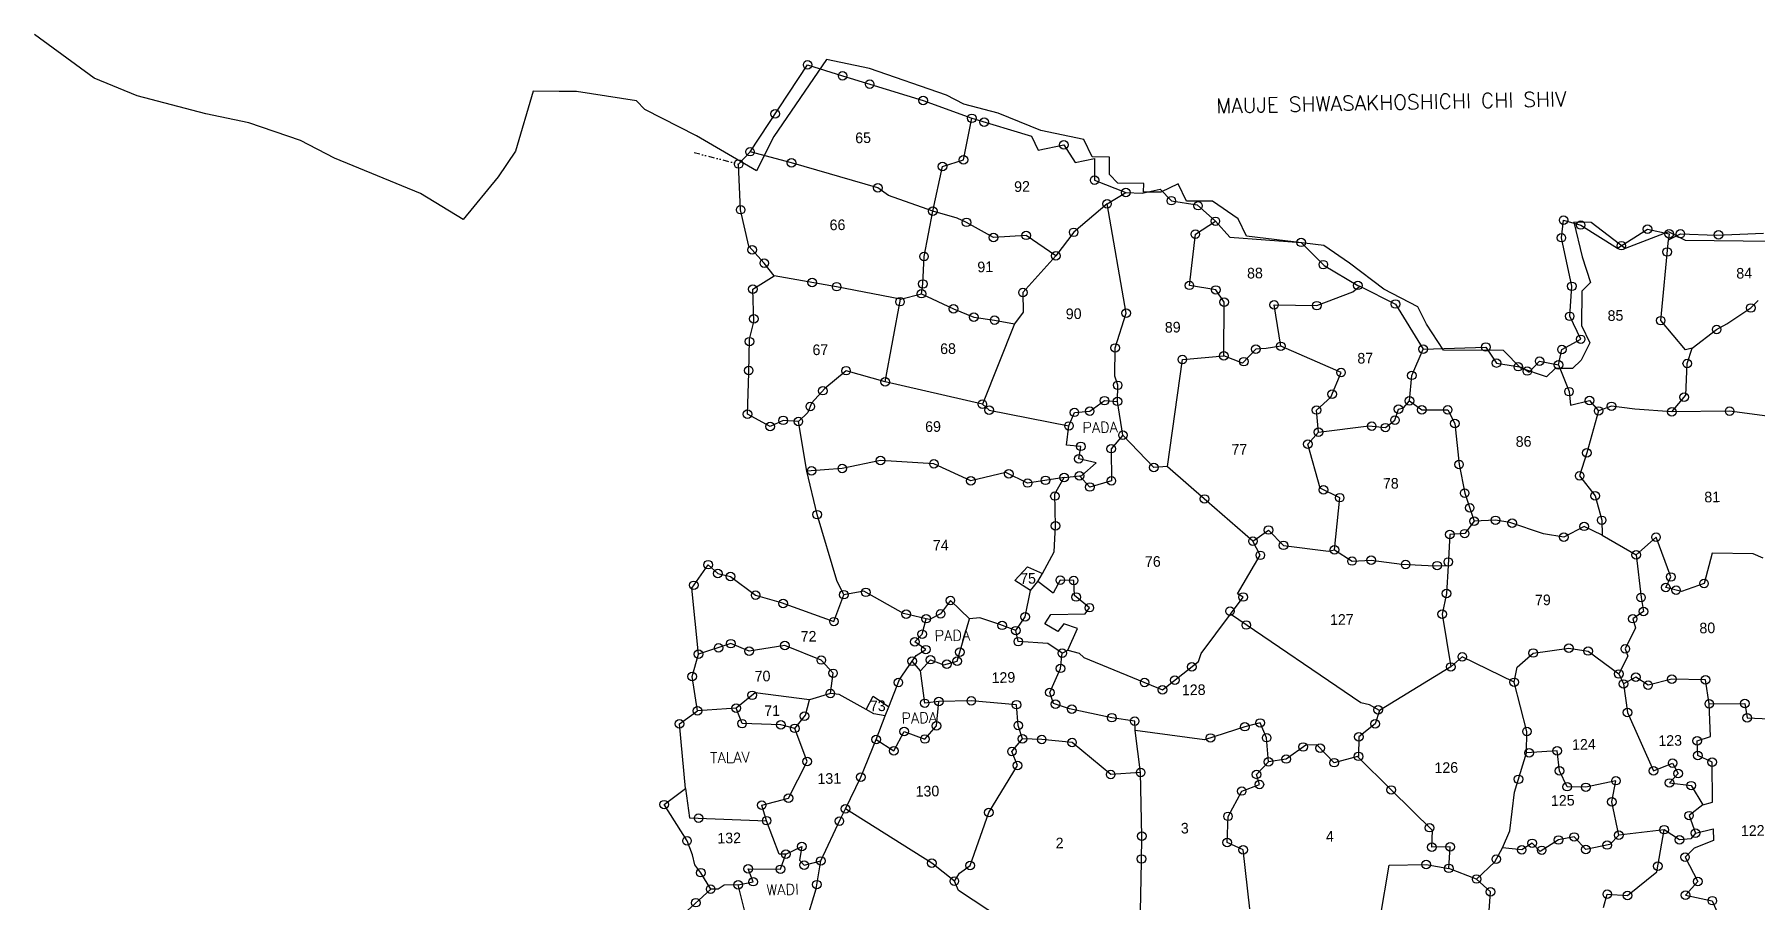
# Model space of a CAD drawing. Header units: metres. Extents: x 288765 to 291200, y 2086247 to 2088874.
# Drawn here: x 288771 to 290241, y 2087087 to 2087827 of the extents above; entities that cross this region are included whole.
import ezdxf
from ezdxf.enums import TextEntityAlignment as Align

# ---------------------------------------------------------------- set-up
doc = ezdxf.new("R2010")
doc.units = ezdxf.units.M
doc.linetypes.add('DIVIDE', pattern=[1.25, 0.5, -0.25, 0, -0.25, 0, -0.25])
for name, color, linetype in [('OFF', 1, 'Continuous'), ('POLY_PARCEL', 6, 'Continuous'), ('POLY_WATER', 4, 'Continuous'), ('TEXT_MAPIN', 7, 'Continuous'), ('TEXT_MAPOUT', 7, 'Continuous'), ('TEXT_PARCEL', 7, 'Continuous'), ('V_BOUND_LINE', 7, 'Continuous'), ('V_DIVIDE_LINE', 7, 'DIVIDE'), ('VILLAGE BOUNDRY', 15, 'Continuous')]:
    doc.layers.add(name, color=color, linetype=linetype)
doc.styles.get("Standard").update_dxf_attribs({"font": 'simplex.shx'})
doc.styles.add('TEXT_MAP', font='')
doc.styles.get('TEXT_MAP').set_extended_font_data('Kruti Dev 050')

msp = doc.modelspace()

# ---------------------------------------------------------------- linework, layer by layer
for centre in [(289430.9, 2087800.7), (289460.8, 2087791.4), (289483.9, 2087784.3), (289403.2, 2087759), (289529.5, 2087770.4), (289571.1, 2087755.1), (289581.7, 2087751.9), (289649.7, 2087732.4), (289372, 2087716.1), (289381.7, 2087726.6), (289417.2, 2087717.1), (289564, 2087719.6), (289546.1, 2087713.9), (289676, 2087702.4), (289490.9, 2087695.8), (289702.7, 2087691.7), (289373.7, 2087677.1), (289537.8, 2087675.8), (289686.6, 2087682.1), (289741.5, 2087684.8), (289764.3, 2087680.5), (289566.5, 2087666.3), (289658.1, 2087657.8), (289762, 2087656.2), (289779.1, 2087667.2), (290076.5, 2087668.1), (290091.1, 2087664), (290148.1, 2087660.4), (290166.7, 2087656.5), (290176.2, 2087656.6), (289383.5, 2087642.9), (289589.6, 2087653.4), (289617.6, 2087655.2), (289852.4, 2087649.2), (290074.6, 2087653.2), (290125.8, 2087646.4), (290208.8, 2087655.6), (289393.9, 2087631.5), (289530.3, 2087637.1), (289642.9, 2087637.8), (289871.3, 2087630.2), (290165, 2087641), (289434.8, 2087615), (289529.2, 2087613.7), (289756.9, 2087612.5), (289900.7, 2087612.5), (289384.1, 2087609.3), (289455.7, 2087611.4), (289509.8, 2087598.6), (289528.1, 2087605.4), (289614.8, 2087606.4), (289779.5, 2087608.6), (289786.6, 2087598.2), (290083.5, 2087611.7), (289385, 2087583.9), (289555.5, 2087592.5), (289572.9, 2087585.4), (289590.6, 2087582.9), (289703, 2087588.7), (289829.2, 2087595.9), (289865.7, 2087595.2), (289932.9, 2087596.6), (290081.7, 2087586.1), (290236.3, 2087593.2), (290159.4, 2087582.4), (290207.2, 2087574.9), (289381.3, 2087564.5), (289693.5, 2087559.1), (289813.7, 2087558), (289835, 2087560.5), (289956.6, 2087558), (290010, 2087559.9), (290075.1, 2087557.7), (290091.1, 2087566.5), (289380.6, 2087539.9), (289463.7, 2087539.7), (289750.9, 2087549.3), (289786.3, 2087552.4), (289803.5, 2087547.4), (290019.2, 2087546.2), (290037.8, 2087543.1), (290045.5, 2087539.4), (290056, 2087547.9), (290072.2, 2087544.6), (290182.1, 2087545.8), (289497.2, 2087530.1), (289695.7, 2087527.2), (289886.4, 2087538.2), (289946.9, 2087535.7), (289433.2, 2087509.2), (289443.8, 2087522.6), (289580.1, 2087511.2), (289684.4, 2087514.1), (289695.6, 2087513.5), (289878.9, 2087519.7), (289944.8, 2087514), (290081.1, 2087521.8), (290098.6, 2087514.2), (290117.4, 2087509.3), (290179.5, 2087517.1), (289379.5, 2087502.5), (289410.1, 2087497.3), (289423, 2087496.3), (289586, 2087506), (289658.7, 2087504.1), (289671.8, 2087505.2), (289865.4, 2087506.1), (289932.5, 2087497.4), (289935.5, 2087506.9), (289955.5, 2087506.2), (289977.5, 2087506.3), (289983.6, 2087494.7), (290106.4, 2087505.3), (290169, 2087504.6), (290218.3, 2087505.1), (289399, 2087492.1), (289654.1, 2087492.5), (289700.2, 2087484.6), (289867.2, 2087487.3), (289912.6, 2087492.4), (289924.3, 2087491.1), (289664.3, 2087475.1), (289690.2, 2087473.1), (289858, 2087477), (290096.3, 2087469.6), (289434.3, 2087454.2), (289460.5, 2087456.2), (289493.2, 2087463), (289538.8, 2087460.2), (289602.7, 2087451.6), (289662.4, 2087464.4), (289726.5, 2087457), (289987.2, 2087459.7), (289570.3, 2087445.7), (289618.8, 2087443.8), (289634, 2087446.1), (289650, 2087448.5), (289663, 2087449.9), (289671.9, 2087440.4), (289690.3, 2087445.7), (289871.4, 2087437.9), (290090.2, 2087449.9), (289642.1, 2087432.7), (289769.9, 2087430.2), (289885.3, 2087431.3), (289992, 2087435.2), (289996.3, 2087422.6), (290103.5, 2087432.8), (289439, 2087416.8), (289642.6, 2087407.2), (290000.1, 2087411.2), (290018.3, 2087412), (290032.5, 2087409.5), (290094.1, 2087406.8), (290109, 2087412), (289811.2, 2087394.2), (289824.5, 2087403.7), (289979.4, 2087399.9), (289992, 2087400.6), (290076.6, 2087397.6), (290155.4, 2087397.6), (289817.5, 2087382.1), (289837.3, 2087390.6), (289880.8, 2087386.8), (289895.8, 2087377.2), (289912.1, 2087377.9), (290138.5, 2087382.5), (289346, 2087374.1), (289354.3, 2087366.6), (289365.1, 2087364.1), (289941.6, 2087374.3), (289968.6, 2087373.3), (289978, 2087376.4), (290168, 2087363.6), (289333.8, 2087356.5), (289386.5, 2087348), (289461.9, 2087348.5), (289480.6, 2087350.5), (289646.7, 2087360.8), (289658.1, 2087360.6), (289976.4, 2087349.5), (290163.7, 2087354.6), (290172.5, 2087352.4), (290196.4, 2087358), (289410, 2087341), (289552.8, 2087343.5), (289660.3, 2087346.5), (289671.5, 2087337.4), (289791.6, 2087334.5), (289802.9, 2087346.5), (290142.6, 2087346.1), (290144.8, 2087334.2), (289453.4, 2087325.5), (289515, 2087331.9), (289532.1, 2087328), (289544.5, 2087332.2), (289597, 2087322.3), (289608.7, 2087317.8), (289616.7, 2087329.5), (289805.5, 2087322.6), (289972.7, 2087331.8), (290135.5, 2087328), (289354.9, 2087303.2), (289365.4, 2087306.7), (289411.5, 2087305.1), (289522.4, 2087308.2), (289528.8, 2087314.7), (289610.8, 2087308.4), (289337.7, 2087297.7), (289381, 2087300.3), (289442.6, 2087292.7), (289520.2, 2087291.8), (289531.8, 2087301.6), (289535.8, 2087293), (289549.7, 2087289.2), (289558.6, 2087291.7), (289560.8, 2087299.4), (289648.4, 2087298.5), (289990, 2087295.5), (290050.5, 2087298.7), (290080.9, 2087302.8), (290097.4, 2087300.4), (290129.2, 2087302.3), (289332.3, 2087278.7), (289452.6, 2087281.4), (289646.8, 2087285.6), (289744.4, 2087275.5), (289759, 2087286.9), (289980.2, 2087286.8), (290034.2, 2087273.7), (290123.7, 2087280.8), (290138.2, 2087278.1), (290169, 2087276.3), (290197.6, 2087275.8), (289383.6, 2087262.6), (289450.3, 2087264.2), (289508.4, 2087273.6), (289637.8, 2087265.1), (289718.7, 2087273.6), (289734, 2087267.3), (290127.6, 2087272.3), (290148.6, 2087271.3), (289336.9, 2087249.3), (289369.9, 2087251.7), (289428.3, 2087244.8), (289530.9, 2087255.8), (289542.9, 2087257.3), (289570.7, 2087257.8), (289609.3, 2087254.6), (289642.6, 2087255.1), (289656.6, 2087250.8), (289918.1, 2087250.2), (290131.1, 2087248), (290200.9, 2087255.3), (290231.3, 2087255.6), (289321.4, 2087238.2), (289374.9, 2087238.4), (289408, 2087237.4), (289419.9, 2087234.4), (289513.3, 2087231.8), (289540.9, 2087236.6), (289610.8, 2087236.9), (289690.7, 2087243.5), (289710.2, 2087240.6), (289804.2, 2087235.8), (289817.3, 2087239), (289915.6, 2087238.3), (290045.2, 2087231.8), (290233.3, 2087243.3), (289489.4, 2087224.9), (289504.5, 2087215.3), (289531.1, 2087225.3), (289614.4, 2087225.5), (289630.8, 2087224.9), (289656.7, 2087222.4), (289775, 2087226.2), (289822.9, 2087226.4), (289854.1, 2087218.5), (289868.6, 2087217.4), (289901.7, 2087227.2), (290071, 2087215.3), (290190.5, 2087223.7), (289430.5, 2087206.1), (289605.4, 2087214.7), (289610.1, 2087202.6), (289824.5, 2087205.9), (289839.6, 2087208.2), (289880.5, 2087205.1), (289901.4, 2087210.5), (290047.1, 2087213.5), (290169.6, 2087204.7), (290191.2, 2087211.3), (290203.3, 2087205.6), (289476.3, 2087192.7), (289689.7, 2087195), (289715.3, 2087196.8), (289814.2, 2087195.1), (289816.7, 2087186.5), (290038, 2087190.9), (290072.9, 2087198.1), (290121.2, 2087189.7), (290153.2, 2087198.1), (290166.9, 2087187.8), (290174.3, 2087195.8), (290185.4, 2087185.5), (289414.5, 2087174.8), (289801.6, 2087180.9), (289929.2, 2087181.8), (290079.5, 2087184.6), (290095.5, 2087184.1), (290117.7, 2087171.7), (289308.4, 2087169.3), (289337.8, 2087157.8), (289391.7, 2087168.8), (289463.2, 2087165.7), (289585.7, 2087162.5), (289789.9, 2087159.3), (290183.6, 2087159.9), (289395.9, 2087155.6), (289458, 2087155.2), (289716.3, 2087142.3), (289962, 2087149.6), (290085.5, 2087141.7), (290123.7, 2087143.3), (290162.3, 2087147.9), (290189.2, 2087144.9), (289327.9, 2087138.3), (289412.3, 2087127), (289425.9, 2087133.5), (289789.1, 2087136.9), (289802.8, 2087130.7), (289964, 2087132.9), (289979.6, 2087133.2), (290040.7, 2087130.7), (290049.6, 2087136.3), (290057.8, 2087130.3), (290072.2, 2087139.1), (290095.5, 2087131), (290113.7, 2087134.8), (290175.4, 2087139.2), (289380.2, 2087114.5), (289407.7, 2087114.1), (289427.9, 2087117.6), (289442.1, 2087121.2), (289536.9, 2087119.3), (289569.7, 2087117.3), (289716.1, 2087122.9), (289959.1, 2087118.1), (289978.4, 2087114.9), (290019, 2087122.7), (290156.9, 2087116.8), (290180.2, 2087124.5), (289339.7, 2087111.2), (289371.6, 2087100.9), (289384.4, 2087103.5), (289438.8, 2087101), (289556.2, 2087103.9), (290002.2, 2087105.8), (290191.2, 2087103.6), (289335.4, 2087085.6), (289348.1, 2087097.2), (290014.1, 2087094.8), (290113.8, 2087092.8), (290131.1, 2087091.7), (290180.5, 2087092.1), (290203.5, 2087087.3)]:
    msp.add_circle(centre, 3.65)
at = {"layer": 'OFF'}
msp.add_line((289653, 2087301), (289661.4, 2087319.5), dxfattribs=at)
at = {"layer": 'POLY_PARCEL'}
for p, q in [((289564, 2087719.6), (289571.1, 2087755.1)), ((289417.2, 2087717.1), (289381.7, 2087726.6)), ((289546.1, 2087713.9), (289564, 2087719.6)), ((289490.9, 2087695.8), (289417.2, 2087717.1)), ((289537.8, 2087675.8), (289546.1, 2087713.9)), ((289500.1, 2087689.1), (289490.9, 2087695.8)), ((289686.6, 2087682.1), (289702.7, 2087691.7)), ((289537.8, 2087675.8), (289500.1, 2087689.1)), ((289530.3, 2087637.1), (289537.8, 2087675.8)), ((289558.7, 2087670), (289537.8, 2087675.8)), ((289686.6, 2087682.1), (289658.1, 2087657.8)), ((289703, 2087588.7), (289686.6, 2087682.1)), ((289566.5, 2087666.3), (289558.7, 2087670)), ((289589.6, 2087653.4), (289566.5, 2087666.3)), ((289762, 2087656.2), (289779.1, 2087667.2)), ((289617.6, 2087655.2), (289589.6, 2087653.4)), ((289642.9, 2087637.8), (289617.6, 2087655.2)), ((289658.1, 2087657.8), (289642.9, 2087637.8)), ((289756.9, 2087612.5), (289762, 2087656.2)), ((290159.4, 2087582.4), (290166, 2087651.3)), ((289529.2, 2087613.7), (289530.3, 2087637.1)), ((289642.9, 2087637.8), (289614.8, 2087606.4)), ((289455.7, 2087611.4), (289402.2, 2087620.7)), ((289510.1, 2087600.6), (289455.7, 2087611.4)), ((289510.1, 2087600.6), (289528.1, 2087605.4)), ((289528.1, 2087605.4), (289529.2, 2087613.7)), ((289528.1, 2087605.4), (289555.5, 2087592.5)), ((289614.8, 2087606.4), (289615.1, 2087589.6)), ((289779.5, 2087608.6), (289756.9, 2087612.5)), ((289786.6, 2087598.2), (289779.5, 2087608.6)), ((289865.7, 2087595.2), (289896.6, 2087607)), ((289896.6, 2087607), (289902.4, 2087611.7)), ((289497.2, 2087530.1), (289510.1, 2087600.6)), ((289555.5, 2087592.5), (289572.9, 2087585.4)), ((289615.1, 2087589.6), (289607.5, 2087579.8)), ((289693.5, 2087559.1), (289703, 2087588.7)), ((289786.3, 2087552.4), (289786.6, 2087598.2)), ((289835, 2087560.5), (289829.2, 2087595.9)), ((289829.2, 2087595.9), (289865.7, 2087595.2)), ((290216, 2087579.7), (290236.3, 2087593.2)), ((290236.3, 2087593.2), (290242.5, 2087599.7)), ((289572.9, 2087585.4), (289590.6, 2087582.9)), ((289607.5, 2087579.8), (289580.1, 2087511.2)), ((289590.6, 2087582.9), (289607.5, 2087579.8)), ((290180.6, 2087557.5), (290159.4, 2087582.4)), ((290186.4, 2087558.9), (290207.2, 2087574.9)), ((290207.2, 2087574.9), (290216, 2087579.7)), ((289693.2, 2087535), (289693.5, 2087559.1)), ((289813.7, 2087558), (289802.4, 2087546.2)), ((289822.4, 2087558.5), (289813.7, 2087558)), ((289835, 2087560.5), (289822.4, 2087558.5)), ((289886.4, 2087538.2), (289835, 2087560.5)), ((289946.9, 2087535.7), (289956.6, 2087558)), ((290186.4, 2087558.9), (290180.6, 2087557.5)), ((290182.1, 2087545.8), (290186.4, 2087558.9)), ((289738.3, 2087457.8), (289750.9, 2087549.3)), ((289750.9, 2087549.3), (289786.3, 2087552.4)), ((289802.4, 2087546.2), (289786.3, 2087552.4)), ((290072.2, 2087544.6), (290081.1, 2087521.8)), ((290180.9, 2087518.8), (290182.1, 2087545.8)), ((289463.7, 2087539.7), (289445.5, 2087524.5)), ((289497.2, 2087530.1), (289463.7, 2087539.7)), ((289580.1, 2087511.2), (289497.2, 2087530.1)), ((289695.7, 2087527.2), (289693.2, 2087535)), ((289877.8, 2087517), (289886.4, 2087538.2)), ((289944.8, 2087514), (289946.9, 2087535.7)), ((289445.5, 2087524.5), (289434.3, 2087512)), ((289671.8, 2087505.2), (289684.4, 2087514.1)), ((289684.4, 2087514.1), (289695.6, 2087513.5)), ((289695.6, 2087513.5), (289695.7, 2087527.2)), ((289700.2, 2087484.6), (289695.6, 2087513.5)), ((289865.4, 2087506.1), (289877.8, 2087517)), ((289939.8, 2087508.1), (289944.8, 2087514)), ((289944.8, 2087514), (289955.5, 2087506.2)), ((290081.1, 2087521.8), (290082.4, 2087510.2)), ((290082.4, 2087510.2), (290098.6, 2087514.2)), ((290098.6, 2087514.2), (290106.4, 2087505.3)), ((290169, 2087504.6), (290180.9, 2087518.8)), ((289431.2, 2087504.1), (289423, 2087496.3)), ((289434.3, 2087512), (289431.2, 2087504.1)), ((289580.1, 2087511.2), (289586, 2087506)), ((289586, 2087506), (289654.1, 2087492.5)), ((289654.1, 2087492.5), (289658.7, 2087504.1)), ((289658.7, 2087504.1), (289671.8, 2087505.2)), ((289867.2, 2087487.3), (289865.4, 2087506.1)), ((289932.5, 2087497.4), (289935.5, 2087506.9)), ((289935.5, 2087506.9), (289939.8, 2087508.1)), ((289955.5, 2087506.2), (289977.5, 2087506.3)), ((289977.5, 2087506.3), (289983.6, 2087494.7)), ((290106.4, 2087505.3), (290096.3, 2087469.6)), ((290117.4, 2087509.3), (290106.4, 2087505.3)), ((290137.2, 2087506.8), (290117.4, 2087509.3)), ((290169, 2087504.6), (290137.2, 2087506.8)), ((290218.3, 2087505.1), (290169, 2087504.6)), ((290258.9, 2087499.6), (290218.3, 2087505.1)), ((289651.9, 2087476.1), (289654.1, 2087492.5)), ((289700.2, 2087484.6), (289690.2, 2087473.1)), ((289726.5, 2087457), (289700.2, 2087484.6)), ((289858, 2087477), (289867.2, 2087487.3)), ((289867.2, 2087487.3), (289910.1, 2087492.7)), ((289910.1, 2087492.7), (289924.3, 2087491.1)), ((289924.3, 2087491.1), (289932.5, 2087497.4)), ((289983.6, 2087494.7), (289987.2, 2087459.7)), ((289664.3, 2087475.1), (289651.9, 2087476.1)), ((289662.4, 2087464.4), (289664.3, 2087475.1)), ((289690.2, 2087473.1), (289690.3, 2087445.7)), ((289868.5, 2087439.3), (289858, 2087477)), ((290096.3, 2087469.6), (290090.2, 2087449.9)), ((289460.5, 2087456.2), (289430.2, 2087453.8)), ((289493.2, 2087463), (289460.5, 2087456.2)), ((289538.8, 2087460.2), (289493.2, 2087463)), ((289570.3, 2087445.7), (289538.8, 2087460.2)), ((289677.3, 2087461), (289662.4, 2087464.4)), ((289665.2, 2087450.1), (289677.3, 2087461)), ((289738.3, 2087457.8), (289726.5, 2087457)), ((289738.3, 2087457.5), (289738.3, 2087457.8)), ((289771.9, 2087428.4), (289738.3, 2087457.5)), ((289987.2, 2087459.7), (289992, 2087435.2)), ((289600.1, 2087452.8), (289570.3, 2087445.7)), ((289618.8, 2087443.8), (289600.1, 2087452.8)), ((289650, 2087448.5), (289618.8, 2087443.8)), ((289642.1, 2087434.7), (289650, 2087448.5)), ((289650, 2087448.5), (289663, 2087449.9)), ((289663, 2087449.9), (289665.2, 2087450.1)), ((289671.9, 2087440.4), (289663, 2087449.9)), ((289690.3, 2087445.7), (289671.9, 2087440.4)), ((289885.3, 2087431.3), (289868.5, 2087439.3)), ((290090.2, 2087449.9), (290103.5, 2087432.8)), ((289642.6, 2087407.2), (289642.1, 2087434.7)), ((289811.2, 2087394.2), (289771.9, 2087428.4)), ((289880.8, 2087386.8), (289885.3, 2087431.3)), ((289992, 2087435.2), (290000.1, 2087411.2)), ((290103.5, 2087432.8), (290109, 2087412)), ((290000.1, 2087411.2), (289992, 2087400.6)), ((290018.3, 2087412), (290000.1, 2087411.2)), ((290030.7, 2087410.1), (290018.3, 2087412)), ((290059.2, 2087400.4), (290030.7, 2087410.1)), ((290109, 2087412), (290109.3, 2087399.3)), ((289641.4, 2087385), (289642.6, 2087407.2)), ((289811.2, 2087394.2), (289824.5, 2087403.7)), ((289824.5, 2087403.7), (289837.3, 2087390.6)), ((289979.4, 2087399.9), (289977.8, 2087373.5)), ((289992, 2087400.6), (289979.4, 2087399.9)), ((290076.6, 2087397.6), (290059.2, 2087400.4)), ((290094.1, 2087406.8), (290076.6, 2087397.6)), ((290109.3, 2087399.3), (290094.1, 2087406.8)), ((290109.3, 2087399.3), (290138.5, 2087382.5)), ((290155.4, 2087397.6), (290138.5, 2087382.5)), ((290168, 2087363.6), (290155.4, 2087397.6)), ((289631.4, 2087366.7), (289641.4, 2087385)), ((289798.1, 2087349.2), (289817.5, 2087382.1)), ((289817.5, 2087382.1), (289811.2, 2087394.2)), ((289837.3, 2087390.6), (289875.7, 2087385.6)), ((289875.7, 2087385.6), (289880.8, 2087386.8)), ((289880.8, 2087386.8), (289895.8, 2087377.2)), ((290138.5, 2087382.5), (290142.6, 2087346.1)), ((290203.3, 2087383.8), (290196.4, 2087358)), ((290238.3, 2087383.4), (290203.3, 2087383.8)), ((290247, 2087379.7), (290238.3, 2087383.4)), ((289607.8, 2087360.6), (289618.6, 2087372.3)), ((289618.6, 2087372.3), (289631.4, 2087366.7)), ((289627.5, 2087359.7), (289631.4, 2087366.7)), ((289895.8, 2087377.2), (289912.1, 2087377.9)), ((289912.1, 2087377.9), (289938.2, 2087374.5)), ((289938.2, 2087374.5), (289966.4, 2087373.2)), ((289966.4, 2087373.2), (289977.8, 2087373.5)), ((289977.8, 2087373.5), (289976.4, 2087349.5)), ((289478.8, 2087351.5), (289461.9, 2087348.5)), ((289512.7, 2087332.4), (289478.8, 2087351.5)), ((289621.1, 2087352.2), (289607.8, 2087360.6)), ((289616.7, 2087329.5), (289621.1, 2087352.2)), ((289621.1, 2087352.2), (289627.5, 2087359.7)), ((289640.7, 2087349.7), (289627.5, 2087359.7)), ((289646.7, 2087360.8), (289640.7, 2087349.7)), ((289658.1, 2087360.6), (289646.7, 2087360.8)), ((289658.9, 2087347.7), (289658.1, 2087360.6)), ((290163.7, 2087354.6), (290168, 2087363.6)), ((290177.2, 2087351.3), (290163.7, 2087354.6)), ((290196.4, 2087358), (290177.2, 2087351.3)), ((289552.8, 2087343.5), (289544.5, 2087332.2)), ((289569, 2087328), (289552.8, 2087343.5)), ((289671.5, 2087337.4), (289658.9, 2087347.7)), ((289667.8, 2087332.1), (289671.5, 2087337.4)), ((289792, 2087331.8), (289802.9, 2087346.5)), ((289802.9, 2087346.5), (289798.1, 2087349.2)), ((289976.4, 2087349.5), (289972.7, 2087331.8)), ((290142.6, 2087346.1), (290144.8, 2087334.2)), ((289532.1, 2087328), (289512.7, 2087332.4)), ((289528.8, 2087314.7), (289532.1, 2087328)), ((289535.1, 2087327.3), (289532.1, 2087328)), ((289544.5, 2087332.2), (289535.1, 2087327.3)), ((289558.6, 2087291.7), (289569, 2087328)), ((289578.1, 2087328.6), (289569, 2087328)), ((289595.1, 2087323.1), (289578.1, 2087328.6)), ((289608.7, 2087317.8), (289595.1, 2087323.1)), ((289608.7, 2087317.8), (289616.7, 2087329.5)), ((289633.5, 2087323.7), (289638.6, 2087331.5)), ((289644.7, 2087317.2), (289633.5, 2087323.7)), ((289638.6, 2087331.5), (289667.8, 2087332.1)), ((289649.8, 2087323.6), (289644.7, 2087317.2)), ((289661.4, 2087319.5), (289649.8, 2087323.6)), ((289766.9, 2087298.3), (289792, 2087331.8)), ((289903.3, 2087256.2), (289792, 2087331.8)), ((289972.7, 2087331.8), (289980.2, 2087286.8)), ((290144.8, 2087334.2), (290135.5, 2087328)), ((290135.5, 2087328), (290137.9, 2087320.1)), ((289522.4, 2087308.2), (289528.8, 2087314.7)), ((289531.8, 2087301.6), (289522.4, 2087308.2)), ((289610.8, 2087308.4), (289608.7, 2087317.8)), ((289636.1, 2087306.7), (289610.8, 2087308.4)), ((290137.9, 2087320.1), (290129.2, 2087302.3)), ((289365.4, 2087306.7), (289337.7, 2087297.7)), ((289381, 2087300.3), (289365.4, 2087306.7)), ((289411.5, 2087305.1), (289381, 2087300.3)), ((289442.6, 2087292.7), (289411.5, 2087305.1)), ((289452.6, 2087281.4), (289442.6, 2087292.7)), ((289520.2, 2087291.8), (289523.5, 2087296.6)), ((289523.5, 2087296.6), (289531.8, 2087301.6)), ((289527.3, 2087283.6), (289535.8, 2087293)), ((289535.8, 2087293), (289547.1, 2087288.5)), ((289648.4, 2087298.5), (289636.1, 2087306.7)), ((289646.8, 2087285.6), (289648.4, 2087298.5)), ((289648.4, 2087298.5), (289653, 2087301)), ((289653, 2087301), (289662.8, 2087298.7)), ((289662.8, 2087298.7), (289666.8, 2087294.9)), ((289666.8, 2087294.9), (289734, 2087267.3)), ((289764.6, 2087291.4), (289766.9, 2087298.3)), ((289990, 2087295.5), (289980.2, 2087286.8)), ((290034.2, 2087273.7), (289990, 2087295.5)), ((290036.7, 2087286.7), (290050.5, 2087298.7)), ((290050.5, 2087298.7), (290080.9, 2087302.8)), ((290080.9, 2087302.8), (290097.4, 2087300.4)), ((290097.4, 2087300.4), (290123.7, 2087280.8)), ((290131.2, 2087295.9), (290123.7, 2087280.8)), ((290129.2, 2087302.3), (290131.2, 2087295.9)), ((289450.3, 2087264.2), (289452.6, 2087281.4)), ((289509.3, 2087276), (289520.2, 2087291.8)), ((289527.3, 2087283.6), (289520.2, 2087291.8)), ((289530.9, 2087255.8), (289527.3, 2087283.6)), ((289547.1, 2087288.5), (289558.6, 2087291.7)), ((289637.8, 2087265.1), (289646.8, 2087285.6)), ((289734, 2087267.3), (289764.6, 2087291.4)), ((289980.2, 2087286.8), (289919.4, 2087249.6)), ((290034.2, 2087273.7), (290036.7, 2087286.7)), ((290123.7, 2087280.8), (290127.6, 2087272.3)), ((290138.2, 2087278.1), (290127.6, 2087272.3)), ((290148.6, 2087271.3), (290138.2, 2087278.1)), ((289386.1, 2087264.6), (289369.9, 2087251.7)), ((289432.6, 2087258.7), (289386.1, 2087264.6)), ((289450.3, 2087264.2), (289432.6, 2087258.7)), ((289457.8, 2087263.4), (289450.3, 2087264.2)), ((289480.9, 2087250.4), (289457.8, 2087263.4)), ((289500.2, 2087252.9), (289509.3, 2087276)), ((289641, 2087255.7), (289637.8, 2087265.1)), ((290045.2, 2087231.8), (290034.2, 2087273.7)), ((290127.6, 2087272.3), (290131.1, 2087248)), ((290169, 2087276.3), (290148.6, 2087271.3)), ((290197.6, 2087275.8), (290169, 2087276.3)), ((290200.9, 2087255.3), (290197.6, 2087275.8)), ((289429, 2087245.6), (289432.6, 2087258.7)), ((289480.9, 2087250.4), (289487, 2087261.8)), ((289487.3, 2087246.8), (289480.9, 2087250.4)), ((289487, 2087261.8), (289500.2, 2087252.9)), ((289497.1, 2087245.2), (289500.2, 2087252.9)), ((289542.9, 2087257.3), (289530.9, 2087255.8)), ((289540.9, 2087236.6), (289542.9, 2087257.3)), ((289570.7, 2087257.8), (289542.9, 2087257.3)), ((289609.3, 2087254.6), (289570.7, 2087257.8)), ((289610.8, 2087236.9), (289609.3, 2087254.6)), ((289654.6, 2087251.2), (289641, 2087255.7)), ((289690.7, 2087243.5), (289654.6, 2087251.2)), ((289910.6, 2087254.5), (289903.3, 2087256.2)), ((289919.4, 2087249.6), (289910.6, 2087254.5)), ((289919.4, 2087249.6), (289915.6, 2087238.3)), ((290131.1, 2087248), (290153.2, 2087198.1)), ((290200.9, 2087255.3), (290231.3, 2087255.6)), ((290201.8, 2087227.4), (290200.9, 2087255.3)), ((290231.3, 2087255.6), (290233.3, 2087243.3)), ((289419.9, 2087234.4), (289429, 2087245.6)), ((289497.1, 2087245.2), (289487.3, 2087246.8)), ((289489.4, 2087224.9), (289497.1, 2087245.2)), ((289531.1, 2087225.3), (289540.9, 2087236.6)), ((289614.4, 2087225.5), (289610.8, 2087236.9)), ((289710.2, 2087240.6), (289690.7, 2087243.5)), ((289710.7, 2087232.5), (289710.2, 2087240.6)), ((289804.2, 2087235.8), (289769.9, 2087224.5)), ((289817.3, 2087239), (289804.2, 2087235.8)), ((289822.9, 2087226.4), (289817.3, 2087239)), ((289915.6, 2087238.3), (289901.7, 2087227.2)), ((290233.3, 2087243.3), (290265, 2087242)), ((289476.3, 2087192.7), (289489.4, 2087224.9)), ((289489.4, 2087224.9), (289504.5, 2087215.3)), ((289504.5, 2087215.3), (289513.3, 2087231.8)), ((289513.3, 2087231.8), (289531.1, 2087225.3)), ((289605.4, 2087214.7), (289614.4, 2087225.5)), ((289630.8, 2087224.9), (289614.4, 2087225.5)), ((289656.7, 2087222.4), (289630.8, 2087224.9)), ((289689.7, 2087195), (289656.7, 2087222.4)), ((289715.3, 2087196.8), (289710.7, 2087232.5)), ((289769.9, 2087224.5), (289710.7, 2087232.5)), ((289824.5, 2087205.9), (289822.9, 2087226.4)), ((289856.3, 2087220.1), (289839.6, 2087208.2)), ((289865.7, 2087220.3), (289856.3, 2087220.1)), ((289880.5, 2087205.1), (289865.7, 2087220.3)), ((289901.7, 2087227.2), (289901.4, 2087210.5)), ((290044.8, 2087213.4), (290045.2, 2087231.8)), ((290190.5, 2087223.7), (290201.8, 2087227.4)), ((290191.2, 2087211.3), (290190.5, 2087223.7)), ((289610.1, 2087202.6), (289605.4, 2087214.7)), ((289814.2, 2087195.1), (289824.5, 2087205.9)), ((289839.6, 2087208.2), (289824.5, 2087205.9)), ((289900.4, 2087210.3), (289880.5, 2087205.1)), ((289901.4, 2087210.5), (289900.4, 2087210.3)), ((289929.2, 2087181.8), (289900.4, 2087210.3)), ((290034.5, 2087179.8), (290044.8, 2087213.4)), ((290071, 2087215.3), (290044.8, 2087213.4)), ((290072.9, 2087198.1), (290071, 2087215.3)), ((290153.2, 2087198.1), (290169.6, 2087204.7)), ((290169.6, 2087204.7), (290174.3, 2087195.8)), ((290203.3, 2087205.6), (290191.2, 2087211.3)), ((290203.6, 2087171.3), (290203.3, 2087205.6)), ((289463.2, 2087165.7), (289476.3, 2087192.7)), ((289585.7, 2087162.5), (289610.1, 2087202.6)), ((289715.3, 2087196.8), (289689.7, 2087195)), ((289716.3, 2087142.3), (289715.3, 2087196.8)), ((289816.7, 2087186.5), (289814.2, 2087195.1)), ((290079.5, 2087184.6), (290072.9, 2087198.1)), ((290121.2, 2087189.7), (290095.5, 2087184.1)), ((290117.7, 2087171.7), (290121.2, 2087189.7)), ((290174.3, 2087195.8), (290166.9, 2087187.8)), ((289789.9, 2087159.3), (289801.6, 2087180.9)), ((289801.6, 2087180.9), (289816.7, 2087186.5)), ((289964.5, 2087147.2), (289929.2, 2087181.8)), ((290030.5, 2087146.9), (290034.5, 2087179.8)), ((290095.5, 2087184.1), (290079.5, 2087184.6)), ((290166.9, 2087187.8), (290185.4, 2087185.5)), ((290185.4, 2087185.5), (290195.5, 2087169.2)), ((289459, 2087157.2), (289463.2, 2087165.7)), ((289536.9, 2087119.3), (289463.2, 2087165.7)), ((289569.7, 2087117.3), (289585.7, 2087162.5)), ((289585.7, 2087162.5), (289585.7, 2087162.5)), ((290123.7, 2087143.3), (290117.7, 2087171.7)), ((290195.5, 2087169.2), (290183.6, 2087159.9)), ((290183.6, 2087159.9), (290189.2, 2087144.9)), ((290195.5, 2087169.2), (290203.6, 2087171.3)), ((289406.5, 2087126.9), (289395.9, 2087155.6)), ((289442.1, 2087121.2), (289459, 2087157.2)), ((289789.1, 2087136.9), (289789.9, 2087159.3)), ((289964, 2087132.9), (289964.5, 2087147.2)), ((290024.2, 2087132.3), (290030.5, 2087146.9)), ((290162.3, 2087147.9), (290123.7, 2087143.3)), ((290156, 2087111.8), (290162.3, 2087147.9)), ((290175.4, 2087139.2), (290162.3, 2087147.9)), ((290189.2, 2087144.9), (290204.2, 2087148.6)), ((290204.2, 2087148.6), (290204.4, 2087138.8)), ((289412.3, 2087127), (289425.9, 2087133.5)), ((289425.9, 2087133.5), (289423.9, 2087122)), ((289716.1, 2087120.6), (289716.3, 2087142.3)), ((289802.8, 2087130.7), (289789.1, 2087136.9)), ((289808.4, 2087080.3), (289802.8, 2087130.7)), ((289979.6, 2087133.2), (289964, 2087132.9)), ((289978.4, 2087114.9), (289979.6, 2087133.2)), ((290017.8, 2087120.4), (290024.2, 2087132.3)), ((290040.7, 2087130.7), (290024.2, 2087132.3)), ((290049.6, 2087136.3), (290040.7, 2087130.7)), ((290056.4, 2087129.4), (290049.6, 2087136.3)), ((290072.2, 2087139.1), (290056.4, 2087129.4)), ((290085.5, 2087141.7), (290072.2, 2087139.1)), ((290095.5, 2087131), (290085.5, 2087141.7)), ((290116.1, 2087135.3), (290095.5, 2087131)), ((290123.7, 2087143.3), (290116.1, 2087135.3)), ((290185.2, 2087140.2), (290175.4, 2087139.2)), ((290188, 2087132.1), (290180.2, 2087124.5)), ((290189.2, 2087144.9), (290185.2, 2087140.2)), ((290204.4, 2087138.8), (290188, 2087132.1)), ((289412.3, 2087127), (289406.5, 2087126.9)), ((289407.7, 2087114.1), (289412.3, 2087127)), ((289423.9, 2087122), (289427.9, 2087117.6)), ((289427.9, 2087117.6), (289442.1, 2087121.2)), ((289438.3, 2087097.5), (289442.1, 2087121.2)), ((289556.2, 2087103.9), (289536.9, 2087119.3)), ((289560.5, 2087110.7), (289569.7, 2087117.3)), ((289714.8, 2087064.2), (289716.1, 2087120.6)), ((289919.7, 2087072.1), (289927.5, 2087117.5)), ((289927.5, 2087117.5), (289959.1, 2087118.1)), ((289959.1, 2087118.1), (289978.4, 2087114.9)), ((290002.2, 2087105.8), (290017.8, 2087120.4)), ((290180.2, 2087124.5), (290191.2, 2087103.6)), ((289371.6, 2087100.9), (289384.4, 2087103.5)), ((289384.4, 2087103.5), (289380.2, 2087114.5)), ((289380.2, 2087114.5), (289407.7, 2087114.1)), ((289556.2, 2087103.9), (289560.5, 2087110.7)), ((289559.7, 2087095.9), (289556.2, 2087103.9)), ((290002.2, 2087105.8), (289978.4, 2087114.9)), ((290014.1, 2087094.8), (290002.2, 2087105.8)), ((290131.1, 2087091.7), (290156, 2087111.8)), ((290156, 2087111.8), (290156, 2087111.8)), ((290191.2, 2087103.6), (290180.5, 2087092.1)), ((289354.5, 2087097.1), (289348.1, 2087097.2)), ((289359.6, 2087100.6), (289354.5, 2087097.1)), ((289371.6, 2087100.9), (289359.6, 2087100.6)), ((289377.7, 2087076.9), (289371.6, 2087100.9)), ((289429.4, 2087068.5), (289438.3, 2087097.5)), ((289630.3, 2087049.7), (289559.7, 2087095.9)), ((290010, 2087036.3), (290014.1, 2087094.8)), ((290110.7, 2087081.6), (290113.8, 2087092.8)), ((290113.8, 2087092.8), (290131.1, 2087091.7)), ((290180.5, 2087092.1), (290203.5, 2087087.3)), ((290203.5, 2087087.3), (290225.6, 2087036.6))]:
    msp.add_line(p, q, dxfattribs=at)
at = {"layer": 'POLY_WATER'}
for p, q in [((289369.9, 2087251.7), (289336.9, 2087249.3)), ((289374.9, 2087238.4), (289369.9, 2087251.7)), ((289408, 2087237.4), (289374.9, 2087238.4)), ((289419.9, 2087234.4), (289408, 2087237.4)), ((289430.5, 2087206.1), (289419.9, 2087234.4)), ((289414.5, 2087174.8), (289430.5, 2087206.1)), ((289326.5, 2087183.1), (289330.1, 2087158.1)), ((289391.7, 2087168.8), (289414.5, 2087174.8)), ((289395.9, 2087155.6), (289391.7, 2087168.8)), ((289330.1, 2087158.1), (289395.9, 2087155.6))]:
    msp.add_line(p, q, dxfattribs=at)
at = {"layer": 'V_BOUND_LINE'}
for p, q in [((289381.7, 2087726.6), (289430.9, 2087800.7)), ((289430.9, 2087800.7), (289460.8, 2087791.4)), ((289460.8, 2087791.4), (289483.9, 2087784.3)), ((289483.9, 2087784.3), (289529.5, 2087770.4)), ((289529.5, 2087770.4), (289571.1, 2087755.1)), ((289571.1, 2087755.1), (289622.1, 2087739.9)), ((289622.1, 2087739.9), (289627.8, 2087727.9)), ((289372, 2087716.1), (289381.7, 2087726.6)), ((289627.8, 2087727.9), (289649.7, 2087732.4)), ((289649.7, 2087732.4), (289659.4, 2087717.4)), ((289659.4, 2087717.4), (289675.9, 2087720.8)), ((289675.9, 2087720.8), (289676, 2087702.4)), ((289373.7, 2087677.1), (289372, 2087716.1)), ((289676, 2087702.4), (289702.7, 2087691.7)), ((289702.7, 2087691.7), (289716.7, 2087691.1)), ((289716.7, 2087691.1), (289731.9, 2087694.5)), ((289731.9, 2087694.5), (289741.5, 2087684.8)), ((289380.6, 2087646.1), (289373.7, 2087677.1)), ((289741.5, 2087684.8), (289763.6, 2087681.3)), ((289763.6, 2087681.3), (289779.1, 2087667.2)), ((289779.1, 2087667.2), (289791.5, 2087653.6)), ((290074.6, 2087653.2), (290076.5, 2087668.1)), ((290076.5, 2087668.1), (290091.1, 2087664)), ((290091.1, 2087664), (290122.5, 2087644.4)), ((290122.5, 2087644.4), (290148.1, 2087660.4)), ((290148.1, 2087660.4), (290166.7, 2087656.5)), ((289393.9, 2087631.5), (289380.6, 2087646.1)), ((289791.5, 2087653.6), (289852.4, 2087649.2)), ((289852.4, 2087649.2), (289872.1, 2087629.5)), ((290083.5, 2087611.7), (290074.6, 2087653.2)), ((290166, 2087651.3), (290176.2, 2087656.6)), ((290166.7, 2087656.5), (290166, 2087651.3)), ((290176.2, 2087656.6), (290206.8, 2087655.5)), ((290206.8, 2087655.5), (290247.3, 2087657.2)), ((289402.2, 2087620.7), (289393.9, 2087631.5)), ((289384.1, 2087609.3), (289402.2, 2087620.7)), ((289872.1, 2087629.5), (289900.7, 2087612.5)), ((289385.1, 2087581.5), (289384.1, 2087609.3)), ((289900.7, 2087612.5), (289902.4, 2087611.7)), ((289902.4, 2087611.7), (289932.9, 2087596.6)), ((290081.7, 2087586.1), (290083.5, 2087611.7)), ((289932.9, 2087596.6), (289956.6, 2087558)), ((289381.3, 2087566.7), (289385.1, 2087581.5)), ((290091.1, 2087566.5), (290081.7, 2087586.1)), ((289380.6, 2087537.9), (289381.3, 2087566.7)), ((289956.6, 2087558), (290010, 2087559.9)), ((290010, 2087559.9), (290019.2, 2087546.2)), ((290072.2, 2087544.6), (290075.1, 2087557.7)), ((290075.1, 2087557.7), (290091.1, 2087566.5)), ((290019.2, 2087546.2), (290040.9, 2087542.6)), ((290040.9, 2087542.6), (290047.2, 2087538.3)), ((290047.2, 2087538.3), (290056, 2087547.9)), ((290056, 2087547.9), (290072.2, 2087544.6)), ((289379.5, 2087502.5), (289380.6, 2087537.9)), ((289399, 2087492.1), (289379.5, 2087502.5)), ((289410.1, 2087497.3), (289399, 2087492.1)), ((289423, 2087496.3), (289410.1, 2087497.3)), ((289430.2, 2087453.8), (289423, 2087496.3)), ((289439, 2087416.8), (289430.2, 2087453.8)), ((289455.8, 2087360.6), (289439, 2087416.8)), ((289332.1, 2087354.1), (289346, 2087374.1)), ((289346, 2087374.1), (289354.3, 2087366.6)), ((289354.3, 2087366.6), (289365.1, 2087364.1)), ((289337.7, 2087297.7), (289332.1, 2087354.1)), ((289365.1, 2087364.1), (289386.5, 2087348)), ((289461.9, 2087348.5), (289455.8, 2087360.6)), ((289386.5, 2087348), (289408.2, 2087341.7)), ((289408.2, 2087341.7), (289453.4, 2087325.5)), ((289453.4, 2087325.5), (289461.9, 2087348.5)), ((289332.3, 2087278.7), (289337.7, 2087297.7)), ((289336.9, 2087249.3), (289332.3, 2087278.7)), ((289321.4, 2087238.2), (289336.9, 2087249.3)), ((289326.5, 2087183.1), (289321.4, 2087238.2)), ((289308.4, 2087169.3), (289326.5, 2087183.1)), ((289327.9, 2087138.3), (289308.4, 2087169.3)), ((289332.6, 2087126.3), (289327.9, 2087138.3)), ((289334.6, 2087117.8), (289332.6, 2087126.3)), ((289339.7, 2087111.2), (289334.6, 2087117.8)), ((289348.1, 2087097.2), (289339.7, 2087111.2)), ((289324.5, 2087075.6), (289348.1, 2087097.2))]:
    msp.add_line(p, q, dxfattribs=at)
at = {"layer": 'V_DIVIDE_LINE', "ltscale": 10}
msp.add_line((289334, 2087725.9), (289372, 2087716.1), dxfattribs=at)
at = {"layer": 'VILLAGE BOUNDRY'}
for p, q in [((288821.7, 2087789.4), (288770.6, 2087826.7)), ((289446.9, 2087805.2), (289402.1, 2087739.5)), ((289483.6, 2087797.5), (289446.9, 2087805.2)), ((289549.5, 2087774.8), (289483.6, 2087797.5)), ((288858.3, 2087774.3), (288821.7, 2087789.4)), ((289196.6, 2087778.3), (289181.4, 2087727)), ((289218.7, 2087778.1), (289196.6, 2087778.3)), ((289233.4, 2087777.9), (289218.7, 2087778.1)), ((289284.8, 2087770.1), (289233.4, 2087777.9)), ((288917, 2087759), (288858.3, 2087774.3)), ((289292, 2087762.7), (289284.8, 2087770.1)), ((289335.9, 2087740.2), (289292, 2087762.7)), ((289564.2, 2087767.3), (289549.5, 2087774.8)), ((289593.5, 2087759.6), (289564.2, 2087767.3)), ((288953.7, 2087751.3), (288917, 2087759)), ((288997.7, 2087736.2), (288953.7, 2087751.3)), ((289630.1, 2087744.6), (289593.5, 2087759.6)), ((289026.9, 2087721.2), (288997.7, 2087736.2)), ((289387.1, 2087710.2), (289335.9, 2087740.2)), ((289402.1, 2087739.5), (289387.1, 2087710.2)), ((289666.8, 2087736.9), (289630.1, 2087744.6)), ((289674, 2087722.1), (289666.8, 2087736.9)), ((289100.2, 2087691), (289026.9, 2087721.2)), ((289181.4, 2087727), (289166.5, 2087705.1)), ((289688.7, 2087721.9), (289674, 2087722.1)), ((289688.6, 2087707.2), (289688.7, 2087721.9)), ((289166.5, 2087705.1), (289136.7, 2087668.6)), ((289695.8, 2087699.8), (289688.6, 2087707.2)), ((289136.7, 2087668.6), (289100.2, 2087691)), ((289717.9, 2087699.6), (289695.8, 2087699.8)), ((289717.8, 2087692.2), (289717.9, 2087699.6)), ((289732.5, 2087692.1), (289717.8, 2087692.2)), ((289747.3, 2087699.3), (289732.5, 2087692.1)), ((289754.5, 2087684.5), (289747.3, 2087699.3)), ((289776.6, 2087684.3), (289754.5, 2087684.5)), ((289798.5, 2087669.3), (289776.6, 2087684.3)), ((289805.7, 2087654.6), (289798.5, 2087669.3)), ((290099.9, 2087666.3), (290085.2, 2087666.5)), ((290085.2, 2087666.5), (290092.3, 2087637)), ((290129.1, 2087644), (290099.9, 2087666.3)), ((289871.8, 2087646.6), (289805.7, 2087654.6)), ((289893.7, 2087631.6), (289871.8, 2087646.6)), ((290166, 2087658.3), (290129.1, 2087644)), ((290180.6, 2087650.8), (290166, 2087658.3)), ((290254.2, 2087650.1), (290180.6, 2087650.8)), ((289922.9, 2087609.3), (289893.7, 2087631.6)), ((290092.3, 2087637), (290099.4, 2087614.9)), ((289952.1, 2087594.3), (289922.9, 2087609.3)), ((290092, 2087607.6), (290091.7, 2087578.2)), ((290099.4, 2087614.9), (290092, 2087607.6)), ((289959.3, 2087579.5), (289952.1, 2087594.3)), ((289973.8, 2087557.3), (289959.3, 2087579.5)), ((290091.7, 2087578.2), (290098.9, 2087563.4)), ((290025.3, 2087556.8), (289973.8, 2087557.3)), ((290039.9, 2087541.9), (290025.3, 2087556.8)), ((290098.9, 2087563.4), (290091.4, 2087548.8)), ((290091.4, 2087548.8), (290084, 2087541.5)), ((290061.9, 2087534.4), (290039.9, 2087541.9)), ((290069.3, 2087541.6), (290061.9, 2087534.4)), ((290084, 2087541.5), (290069.3, 2087541.6))]:
    msp.add_line(p, q, dxfattribs=at)

# ---------------------------------------------------------------- texts
at = {"layer": 'TEXT_MAPIN'}
for s, p in [('PADA', (289665.6, 2087486.5)), ('PADA', (289539.4, 2087308.9)), ('PADA', (289511.1, 2087238.5)), ('TALAV', (289347.8, 2087204.7)), ('WADI', (289395.8, 2087092))]:
    msp.add_text(s, height=9.07, rotation=1.1522, dxfattribs=at).set_placement(p)
at = {"layer": 'TEXT_MAPOUT'}
msp.add_text('MAUJE SHWASAKHOSHICHI CHI SHIV', height=12.594, rotation=1.1522, dxfattribs=at).set_placement((289779.9, 2087759.4))
at = {"layer": 'TEXT_PARCEL', "style": 'TEXT_MAP'}
for s, p in [('65', (289478.3, 2087738.5)), ('92', (289614, 2087696.9)), ('66', (289456.4, 2087664.2)), ('91', (289582.6, 2087628.3)), ('88', (289812.9, 2087623)), ('84', (290230.7, 2087622.9)), ('90', (289658.1, 2087588.3)), ('85', (290120.8, 2087586.8)), ('89', (289742.7, 2087576.8)), ('67', (289441.8, 2087557.6)), ('68', (289550.8, 2087558.5)), ('87', (289907.1, 2087550.4)), ('69', (289538, 2087492)), ('86', (290042.3, 2087479.3)), ('77', (289799.6, 2087472.5)), ('78', (289928.9, 2087443.5)), ('81', (290203.4, 2087431.9)), ('74', (289544.6, 2087390.7)), ('76', (289725.7, 2087376.8)), ('75', (289619.1, 2087362.3)), ('79', (290058.8, 2087344)), ('127', (289887.1, 2087327.4)), ('80', (290199.2, 2087320.1)), ('72', (289431.7, 2087313)), ('70', (289392.4, 2087279)), ('129', (289598.1, 2087277.8)), ('128', (289760.6, 2087267.3)), ('71', (289400.6, 2087249.5)), ('73', (289490.8, 2087253.6)), ('124', (290093.8, 2087220.8)), ('123', (290167.5, 2087224)), ('126', (289976.3, 2087200.9)), ('131', (289449.4, 2087191.6)), ('130', (289533.2, 2087180.8)), ('125', (290075.8, 2087172.9)), ('132', (289363.9, 2087140.8)), ('3', (289753, 2087149.2)), ('4', (289876.9, 2087142.3)), ('122', (290238, 2087147.2)), ('2', (289646.1, 2087136.6))]:
    msp.add_text(s, height=9.07, rotation=1.1522, dxfattribs=at).set_placement(p, align=Align.MIDDLE)

doc.saveas('drawing.dxf')
